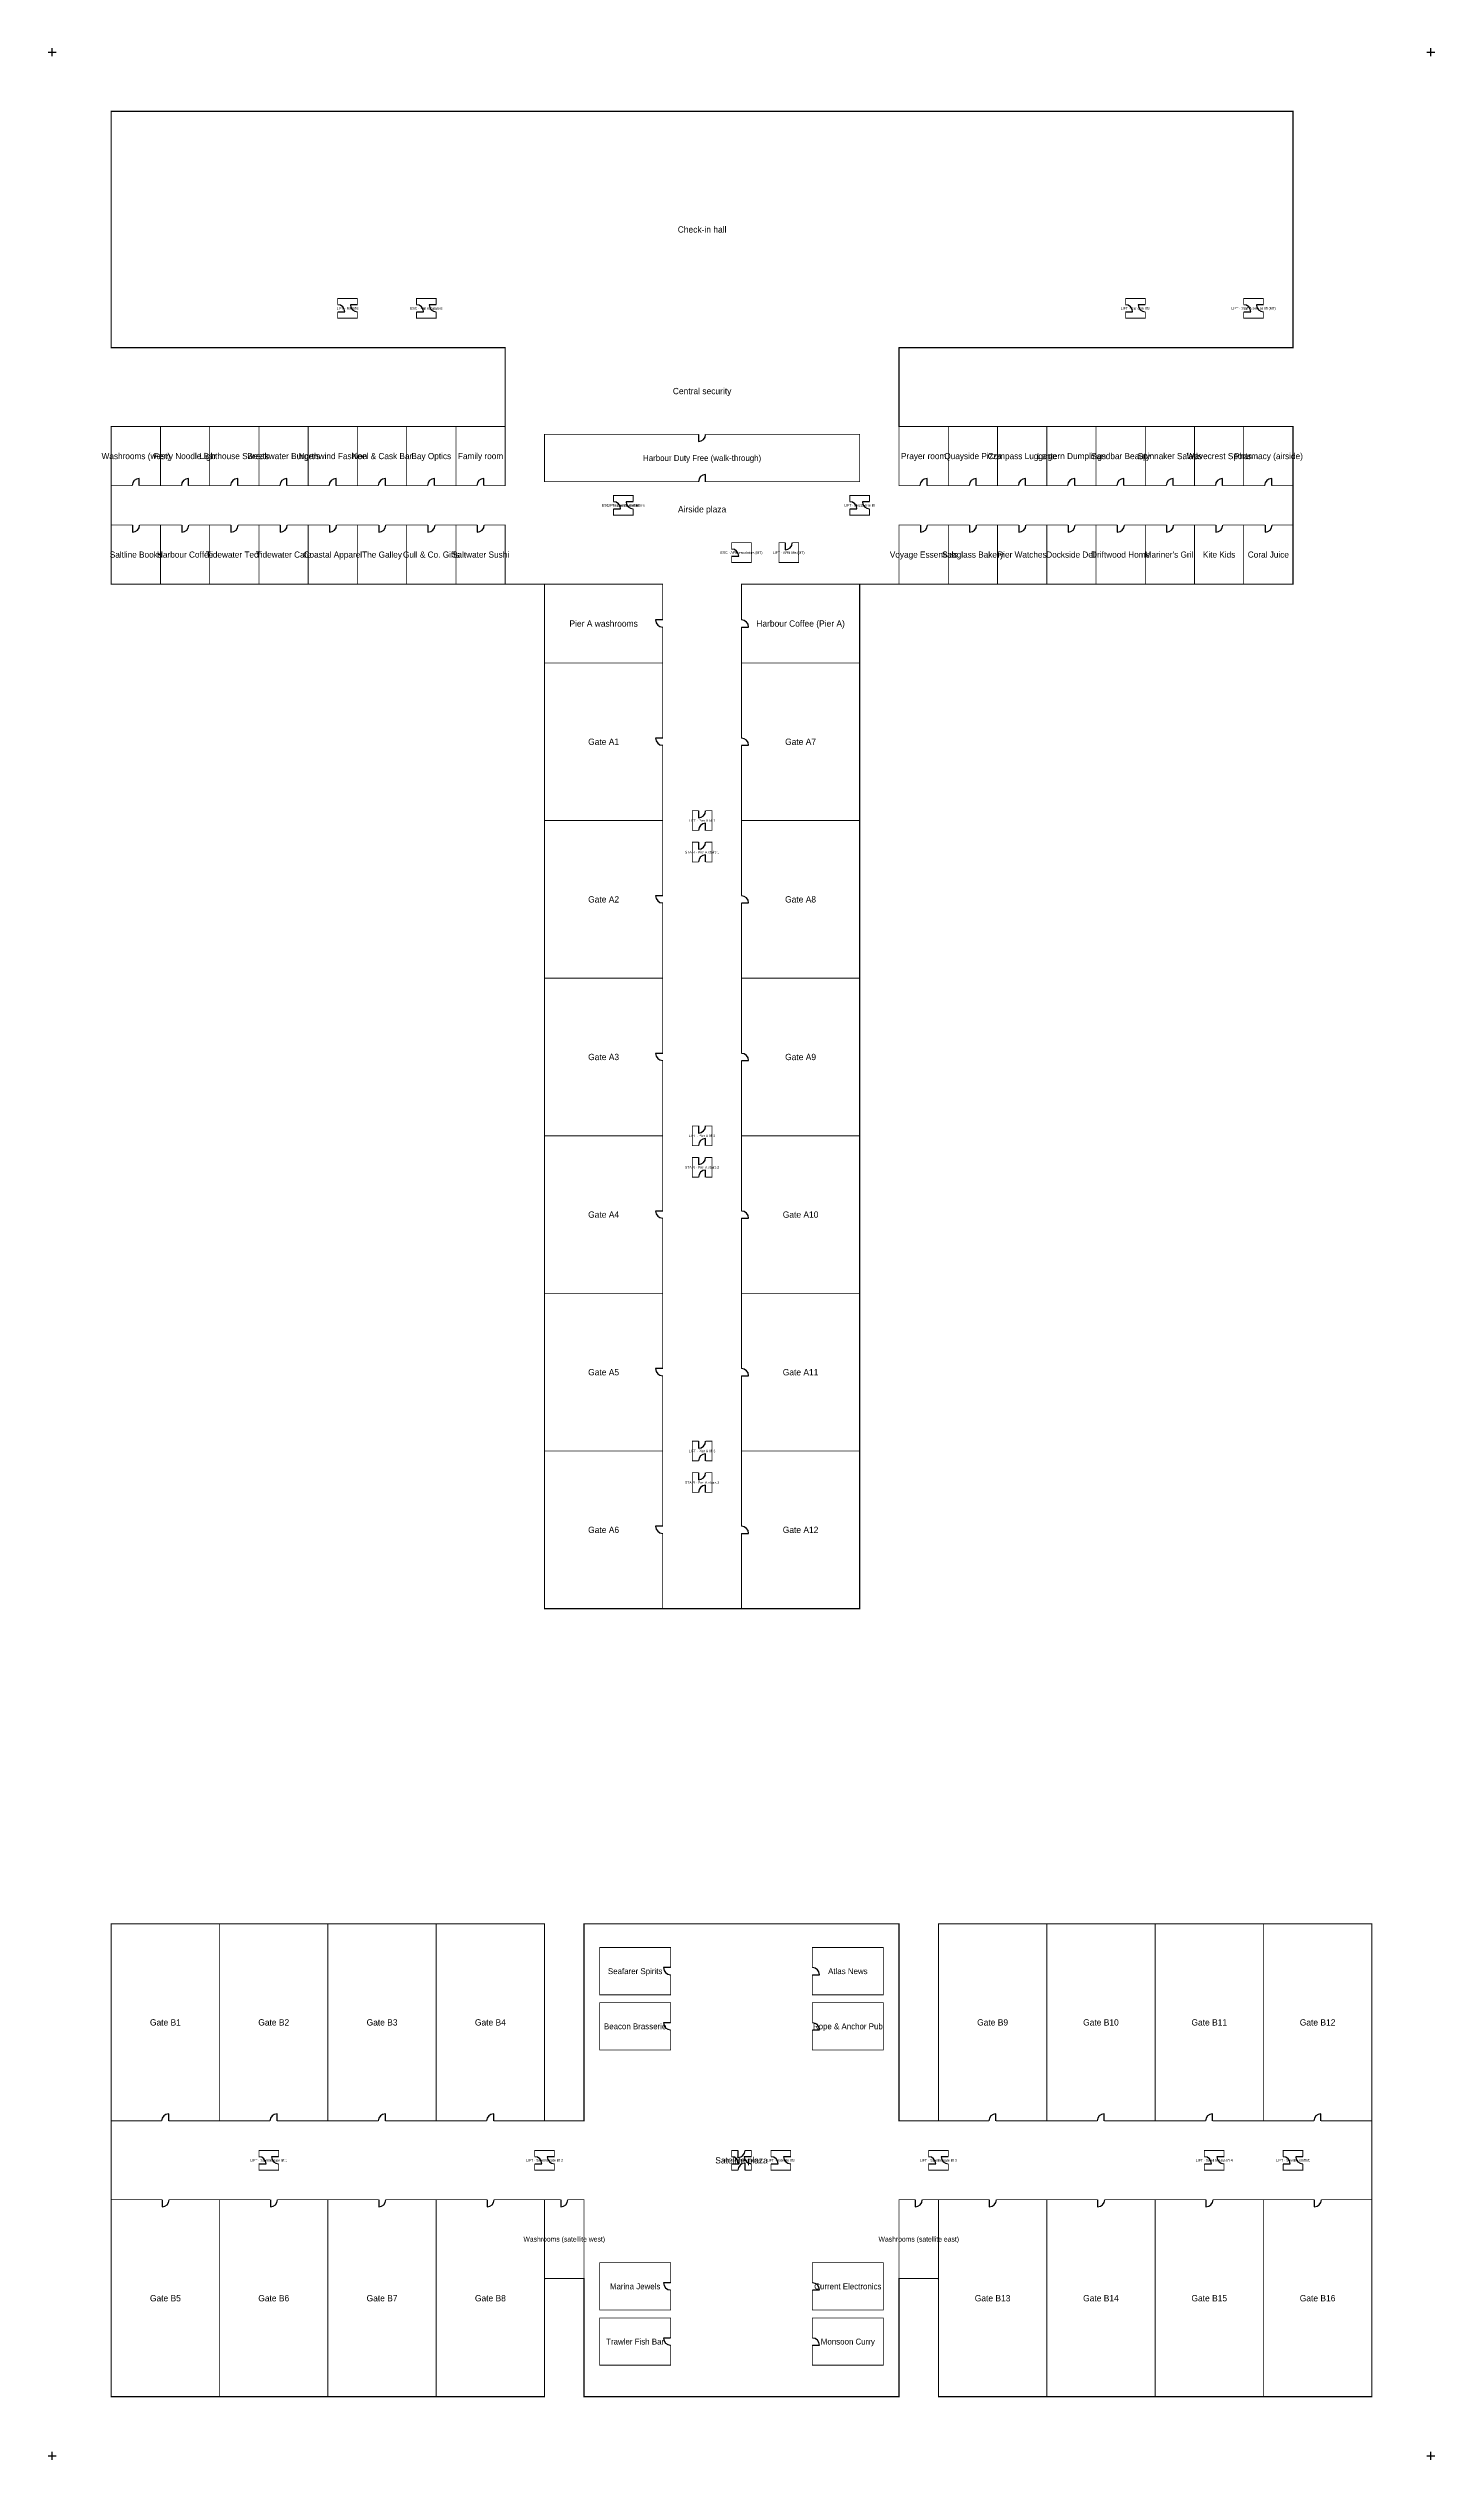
# Model space of a CAD drawing. Header units: metres. Extents: x -16 to 336, y -596 to 16.
import ezdxf
from ezdxf.enums import TextEntityAlignment as Align

# ---------------------------------------------------------------- set-up
doc = ezdxf.new("R2010")
doc.units = ezdxf.units.M
for name, color, linetype in [('A-DOOR', 3, 'Continuous'), ('A-REF', 1, 'Continuous'), ('A-TEXT', 2, 'Continuous'), ('A-WALL', 7, 'Continuous'), ('A-WALL-EXT', 7, 'Continuous')]:
    doc.layers.add(name, color=color, linetype=linetype)

msp = doc.modelspace()

# ---------------------------------------------------------------- linework, layer by layer
at = {"layer": 'A-DOOR'}
for p, q in [((57.5, -50.9), (59.3, -50.9)), ((62.5, -49.1), (60.7, -49.1)), ((77.5, -50.9), (79.3, -50.9)), ((82.5, -49.1), (80.7, -49.1)), ((257.5, -50.9), (259.3, -50.9)), ((262.5, -49.1), (260.7, -49.1)), ((287.5, -50.9), (289.3, -50.9)), ((292.5, -49.1), (290.7, -49.1)), ((149.1, -82), (149.1, -83.8)), ((7.1, -95), (7.1, -93.2)), ((19.6, -95), (19.6, -93.2)), ((32.1, -95), (32.1, -93.2)), ((44.6, -95), (44.6, -93.2)), ((57.1, -95), (57.1, -93.2)), ((69.6, -95), (69.6, -93.2)), ((82.1, -95), (82.1, -93.2)), ((94.6, -95), (94.6, -93.2)), ((150.9, -94), (150.9, -92.2)), ((207.1, -95), (207.1, -93.2)), ((219.6, -95), (219.6, -93.2)), ((232.1, -95), (232.1, -93.2)), ((244.6, -95), (244.6, -93.2)), ((257.1, -95), (257.1, -93.2)), ((269.6, -95), (269.6, -93.2)), ((282.1, -95), (282.1, -93.2)), ((294.6, -95), (294.6, -93.2)), ((127.5, -100.9), (129.3, -100.9)), ((127.5, -100.9), (129.3, -100.9)), ((132.5, -99.1), (130.7, -99.1)), ((132.5, -99.1), (130.7, -99.1)), ((187.5, -100.9), (189.3, -100.9)), ((192.5, -99.1), (190.7, -99.1)), ((5.4, -105), (5.4, -106.8)), ((17.9, -105), (17.9, -106.8)), ((30.4, -105), (30.4, -106.8)), ((42.9, -105), (42.9, -106.8)), ((55.4, -105), (55.4, -106.8)), ((67.9, -105), (67.9, -106.8)), ((80.4, -105), (80.4, -106.8)), ((92.9, -105), (92.9, -106.8)), ((171.1, -109.5), (171.1, -111.3)), ((205.4, -105), (205.4, -106.8)), ((217.9, -105), (217.9, -106.8)), ((230.4, -105), (230.4, -106.8)), ((242.9, -105), (242.9, -106.8)), ((255.4, -105), (255.4, -106.8)), ((267.9, -105), (267.9, -106.8)), ((280.4, -105), (280.4, -106.8)), ((292.9, -105), (292.9, -106.8)), ((157.5, -112.9), (159.3, -112.9)), ((140, -129.1), (138.2, -129.1)), ((160, -130.9), (161.8, -130.9)), ((140, -159.1), (138.2, -159.1)), ((160, -160.9), (161.8, -160.9)), ((149.1, -177.5), (149.1, -179.3)), ((150.9, -182.5), (150.9, -180.7)), ((149.1, -185.5), (149.1, -187.3)), ((150.9, -190.5), (150.9, -188.7)), ((140, -199.1), (138.2, -199.1)), ((160, -200.9), (161.8, -200.9)), ((140, -239.1), (138.2, -239.1)), ((160, -240.9), (161.8, -240.9)), ((149.1, -257.5), (149.1, -259.3)), ((150.9, -262.5), (150.9, -260.7)), ((149.1, -265.5), (149.1, -267.3)), ((150.9, -270.5), (150.9, -268.7)), ((140, -279.1), (138.2, -279.1)), ((160, -280.9), (161.8, -280.9)), ((140, -319.1), (138.2, -319.1)), ((160, -320.9), (161.8, -320.9)), ((149.1, -337.5), (149.1, -339.3)), ((150.9, -342.5), (150.9, -340.7)), ((149.1, -345.5), (149.1, -347.3)), ((150.9, -350.5), (150.9, -348.7)), ((140, -359.1), (138.2, -359.1)), ((160, -360.9), (161.8, -360.9)), ((142, -471.1), (140.2, -471.1)), ((178, -472.9), (179.8, -472.9)), ((142, -485.1), (140.2, -485.1)), ((178, -486.9), (179.8, -486.9)), ((14.6, -510), (14.6, -508.2)), ((42.1, -510), (42.1, -508.2)), ((69.6, -510), (69.6, -508.2)), ((97.1, -510), (97.1, -508.2)), ((224.6, -510), (224.6, -508.2)), ((252.1, -510), (252.1, -508.2)), ((279.6, -510), (279.6, -508.2)), ((307.1, -510), (307.1, -508.2)), ((42.5, -519.1), (40.7, -519.1)), ((112.5, -519.1), (110.7, -519.1)), ((159.1, -517.5), (159.1, -519.3)), ((162.5, -519.1), (160.7, -519.1)), ((172.5, -519.1), (170.7, -519.1)), ((212.5, -519.1), (210.7, -519.1)), ((282.5, -519.1), (280.7, -519.1)), ((302.5, -519.1), (300.7, -519.1)), ((37.5, -520.9), (39.3, -520.9)), ((107.5, -520.9), (109.3, -520.9)), ((157.5, -520.9), (159.3, -520.9)), ((160.9, -522.5), (160.9, -520.7)), ((167.5, -520.9), (169.3, -520.9)), ((207.5, -520.9), (209.3, -520.9)), ((277.5, -520.9), (279.3, -520.9)), ((297.5, -520.9), (299.3, -520.9)), ((12.9, -530), (12.9, -531.8)), ((40.4, -530), (40.4, -531.8)), ((67.9, -530), (67.9, -531.8)), ((95.4, -530), (95.4, -531.8)), ((114.1, -530), (114.1, -531.8)), ((204.1, -530), (204.1, -531.8)), ((222.9, -530), (222.9, -531.8)), ((250.4, -530), (250.4, -531.8)), ((277.9, -530), (277.9, -531.8)), ((305.4, -530), (305.4, -531.8)), ((142, -551.1), (140.2, -551.1)), ((178, -552.9), (179.8, -552.9)), ((142, -565.1), (140.2, -565.1)), ((178, -566.9), (179.8, -566.9))]:
    msp.add_line(p, q, dxfattribs=at)
for centre, start, end in [((57.5, -50.9), 0, 90), ((62.5, -49.1), 180, -90), ((77.5, -50.9), 0, 90), ((82.5, -49.1), 180, -90), ((257.5, -50.9), 0, 90), ((262.5, -49.1), 180, -90), ((287.5, -50.9), 0, 90), ((292.5, -49.1), 180, -90), ((149.1, -82), -90, 0), ((7.1, -95), 90, 180), ((19.6, -95), 90, 180), ((32.1, -95), 90, 180), ((44.6, -95), 90, 180), ((57.1, -95), 90, 180), ((69.6, -95), 90, 180), ((82.1, -95), 90, 180), ((94.6, -95), 90, 180), ((150.9, -94), 90, 180), ((207.1, -95), 90, 180), ((219.6, -95), 90, 180), ((232.1, -95), 90, 180), ((244.6, -95), 90, 180), ((257.1, -95), 90, 180), ((269.6, -95), 90, 180), ((282.1, -95), 90, 180), ((294.6, -95), 90, 180), ((127.5, -100.9), 0, 90), ((127.5, -100.9), 0, 90), ((132.5, -99.1), 180, -90), ((132.5, -99.1), 180, -90), ((187.5, -100.9), 0, 90), ((192.5, -99.1), 180, -90), ((5.4, -105), -90, 0), ((17.9, -105), -90, 0), ((30.4, -105), -90, 0), ((42.9, -105), -90, 0), ((55.4, -105), -90, 0), ((67.9, -105), -90, 0), ((80.4, -105), -90, 0), ((92.9, -105), -90, 0), ((171.1, -109.5), -90, 0), ((205.4, -105), -90, 0), ((217.9, -105), -90, 0), ((230.4, -105), -90, 0), ((242.9, -105), -90, 0), ((255.4, -105), -90, 0), ((267.9, -105), -90, 0), ((280.4, -105), -90, 0), ((292.9, -105), -90, 0), ((157.5, -112.9), 0, 90), ((140, -129.1), 180, -90), ((160, -130.9), 0, 90), ((140, -159.1), 180, -90), ((160, -160.9), 0, 90), ((149.1, -177.5), -90, 0), ((150.9, -182.5), 90, 180), ((149.1, -185.5), -90, 0), ((150.9, -190.5), 90, 180), ((140, -199.1), 180, -90), ((160, -200.9), 0, 90), ((140, -239.1), 180, -90), ((160, -240.9), 0, 90), ((149.1, -257.5), -90, 0), ((150.9, -262.5), 90, 180), ((149.1, -265.5), -90, 0), ((150.9, -270.5), 90, 180), ((140, -279.1), 180, -90), ((160, -280.9), 0, 90), ((140, -319.1), 180, -90), ((160, -320.9), 0, 90), ((149.1, -337.5), -90, 0), ((150.9, -342.5), 90, 180), ((149.1, -345.5), -90, 0), ((150.9, -350.5), 90, 180), ((140, -359.1), 180, -90), ((160, -360.9), 0, 90), ((142, -471.1), 180, -90), ((178, -472.9), 0, 90), ((142, -485.1), 180, -90), ((178, -486.9), 0, 90), ((14.6, -510), 90, 180), ((42.1, -510), 90, 180), ((69.6, -510), 90, 180), ((97.1, -510), 90, 180), ((224.6, -510), 90, 180), ((252.1, -510), 90, 180), ((279.6, -510), 90, 180), ((307.1, -510), 90, 180), ((37.5, -520.9), 0, 90), ((42.5, -519.1), 180, -90), ((107.5, -520.9), 0, 90), ((112.5, -519.1), 180, -90), ((157.5, -520.9), 0, 90), ((159.1, -517.5), -90, 0), ((162.5, -519.1), 180, -90), ((167.5, -520.9), 0, 90), ((172.5, -519.1), 180, -90), ((207.5, -520.9), 0, 90), ((212.5, -519.1), 180, -90), ((277.5, -520.9), 0, 90), ((282.5, -519.1), 180, -90), ((297.5, -520.9), 0, 90), ((302.5, -519.1), 180, -90), ((160.9, -522.5), 90, 180), ((12.9, -530), -90, 0), ((40.4, -530), -90, 0), ((67.9, -530), -90, 0), ((95.4, -530), -90, 0), ((114.1, -530), -90, 0), ((204.1, -530), -90, 0), ((222.9, -530), -90, 0), ((250.4, -530), -90, 0), ((277.9, -530), -90, 0), ((305.4, -530), -90, 0), ((142, -551.1), 180, -90), ((178, -552.9), 0, 90), ((142, -565.1), 180, -90), ((178, -566.9), 0, 90)]:
    msp.add_arc(centre, 1.8, start, end, dxfattribs=at)
at = {"layer": 'A-REF'}
for p, q in [((-16, 15), (-14, 15)), ((-15, 14), (-15, 16)), ((334, 15), (336, 15)), ((335, 14), (335, 16)), ((-16, -595), (-14, -595)), ((-15, -596), (-15, -594)), ((334, -595), (336, -595)), ((335, -596), (335, -594))]:
    msp.add_line(p, q, dxfattribs=at)
at = {"layer": 'A-WALL', "const_width": 0.2}
for points in [[(57.5, -49.1), (57.5, -47.5), (62.5, -47.5), (62.5, -49.1)], [(77.5, -49.1), (77.5, -47.5), (82.5, -47.5), (82.5, -49.1)], [(257.5, -49.1), (257.5, -47.5), (262.5, -47.5), (262.5, -49.1)], [(287.5, -49.1), (287.5, -47.5), (292.5, -47.5), (292.5, -49.1)], [(62.5, -50.9), (62.5, -52.5), (57.5, -52.5), (57.5, -50.9)], [(82.5, -50.9), (82.5, -52.5), (77.5, -52.5), (77.5, -50.9)], [(262.5, -50.9), (262.5, -52.5), (257.5, -52.5), (257.5, -50.9)], [(292.5, -50.9), (292.5, -52.5), (287.5, -52.5), (287.5, -50.9)], [(5.3, -95), (0, -95), (0, -80), (12.5, -80), (12.5, -95), (7.1, -95)], [(17.8, -95), (12.5, -95), (12.5, -80), (25, -80), (25, -95), (19.6, -95)], [(30.3, -95), (25, -95), (25, -80), (37.5, -80), (37.5, -95), (32.1, -95)], [(42.8, -95), (37.5, -95), (37.5, -80), (50, -80), (50, -95), (44.6, -95)], [(55.3, -95), (50, -95), (50, -80), (62.5, -80), (62.5, -95), (57.1, -95)], [(67.8, -95), (62.5, -95), (62.5, -80), (75, -80), (75, -95), (69.6, -95)], [(80.3, -95), (75, -95), (75, -80), (87.5, -80), (87.5, -95), (82.1, -95)], [(92.8, -95), (87.5, -95), (87.5, -80), (100, -80), (100, -95), (94.6, -95)], [(149.1, -94), (110, -94), (110, -82), (149.1, -82)], [(150.9, -82), (190, -82), (190, -94), (150.9, -94)], [(205.3, -95), (200, -95), (200, -80), (212.5, -80), (212.5, -95), (207.1, -95)], [(217.8, -95), (212.5, -95), (212.5, -80), (225, -80), (225, -95), (219.6, -95)], [(230.3, -95), (225, -95), (225, -80), (237.5, -80), (237.5, -95), (232.1, -95)], [(242.8, -95), (237.5, -95), (237.5, -80), (250, -80), (250, -95), (244.6, -95)], [(255.3, -95), (250, -95), (250, -80), (262.5, -80), (262.5, -95), (257.1, -95)], [(267.8, -95), (262.5, -95), (262.5, -80), (275, -80), (275, -95), (269.6, -95)], [(280.3, -95), (275, -95), (275, -80), (287.5, -80), (287.5, -95), (282.1, -95)], [(292.8, -95), (287.5, -95), (287.5, -80), (300, -80), (300, -95), (294.6, -95)], [(127.5, -99.1), (127.5, -97.5), (132.5, -97.5), (132.5, -99.1)], [(127.5, -99.1), (127.5, -97.5), (132.5, -97.5), (132.5, -99.1)], [(187.5, -99.1), (187.5, -97.5), (192.5, -97.5), (192.5, -99.1)], [(132.5, -100.9), (132.5, -102.5), (127.5, -102.5), (127.5, -100.9)], [(132.5, -100.9), (132.5, -102.5), (127.5, -102.5), (127.5, -100.9)], [(192.5, -100.9), (192.5, -102.5), (187.5, -102.5), (187.5, -100.9)], [(7.2, -105), (12.5, -105), (12.5, -120), (0, -120), (0, -105), (5.4, -105)], [(19.7, -105), (25, -105), (25, -120), (12.5, -120), (12.5, -105), (17.9, -105)], [(32.2, -105), (37.5, -105), (37.5, -120), (25, -120), (25, -105), (30.4, -105)], [(44.7, -105), (50, -105), (50, -120), (37.5, -120), (37.5, -105), (42.9, -105)], [(57.2, -105), (62.5, -105), (62.5, -120), (50, -120), (50, -105), (55.4, -105)], [(69.7, -105), (75, -105), (75, -120), (62.5, -120), (62.5, -105), (67.9, -105)], [(82.2, -105), (87.5, -105), (87.5, -120), (75, -120), (75, -105), (80.4, -105)], [(94.7, -105), (100, -105), (100, -120), (87.5, -120), (87.5, -105), (92.9, -105)], [(157.5, -111.1), (157.5, -109.5), (162.5, -109.5), (162.5, -114.5), (157.5, -114.5), (157.5, -112.9)], [(172.9, -109.5), (174.5, -109.5), (174.5, -114.5), (169.5, -114.5), (169.5, -109.5), (171.1, -109.5)], [(207.2, -105), (212.5, -105), (212.5, -120), (200, -120), (200, -105), (205.4, -105)], [(219.7, -105), (225, -105), (225, -120), (212.5, -120), (212.5, -105), (217.9, -105)], [(232.2, -105), (237.5, -105), (237.5, -120), (225, -120), (225, -105), (230.4, -105)], [(244.7, -105), (250, -105), (250, -120), (237.5, -120), (237.5, -105), (242.9, -105)], [(257.2, -105), (262.5, -105), (262.5, -120), (250, -120), (250, -105), (255.4, -105)], [(269.7, -105), (275, -105), (275, -120), (262.5, -120), (262.5, -105), (267.9, -105)], [(282.2, -105), (287.5, -105), (287.5, -120), (275, -120), (275, -105), (280.4, -105)], [(294.7, -105), (300, -105), (300, -120), (287.5, -120), (287.5, -105), (292.9, -105)], [(140, -130.9), (140, -140), (110, -140), (110, -120), (140, -120), (140, -129.1)], [(160, -129.1), (160, -120), (190, -120), (190, -140), (160, -140), (160, -130.9)], [(140, -160.9), (140, -180), (110, -180), (110, -140), (140, -140), (140, -159.1)], [(160, -159.1), (160, -140), (190, -140), (190, -180), (160, -180), (160, -160.9)], [(149.1, -182.5), (147.5, -182.5), (147.5, -177.5), (149.1, -177.5)], [(150.9, -177.5), (152.5, -177.5), (152.5, -182.5), (150.9, -182.5)], [(140, -200.9), (140, -220), (110, -220), (110, -180), (140, -180), (140, -199.1)], [(160, -199.1), (160, -180), (190, -180), (190, -220), (160, -220), (160, -200.9)], [(149.1, -190.5), (147.5, -190.5), (147.5, -185.5), (149.1, -185.5)], [(150.9, -185.5), (152.5, -185.5), (152.5, -190.5), (150.9, -190.5)], [(140, -240.9), (140, -260), (110, -260), (110, -220), (140, -220), (140, -239.1)], [(160, -239.1), (160, -220), (190, -220), (190, -260), (160, -260), (160, -240.9)], [(140, -280.9), (140, -300), (110, -300), (110, -260), (140, -260), (140, -279.1)], [(149.1, -262.5), (147.5, -262.5), (147.5, -257.5), (149.1, -257.5)], [(150.9, -257.5), (152.5, -257.5), (152.5, -262.5), (150.9, -262.5)], [(160, -279.1), (160, -260), (190, -260), (190, -300), (160, -300), (160, -280.9)], [(149.1, -270.5), (147.5, -270.5), (147.5, -265.5), (149.1, -265.5)], [(150.9, -265.5), (152.5, -265.5), (152.5, -270.5), (150.9, -270.5)], [(140, -320.9), (140, -340), (110, -340), (110, -300), (140, -300), (140, -319.1)], [(160, -319.1), (160, -300), (190, -300), (190, -340), (160, -340), (160, -320.9)], [(140, -360.9), (140, -380), (110, -380), (110, -340), (140, -340), (140, -359.1)], [(149.1, -342.5), (147.5, -342.5), (147.5, -337.5), (149.1, -337.5)], [(150.9, -337.5), (152.5, -337.5), (152.5, -342.5), (150.9, -342.5)], [(160, -359.1), (160, -340), (190, -340), (190, -380), (160, -380), (160, -360.9)], [(149.1, -350.5), (147.5, -350.5), (147.5, -345.5), (149.1, -345.5)], [(150.9, -345.5), (152.5, -345.5), (152.5, -350.5), (150.9, -350.5)], [(12.8, -510), (0, -510), (0, -460), (27.5, -460), (27.5, -510), (14.6, -510)], [(40.3, -510), (27.5, -510), (27.5, -460), (55, -460), (55, -510), (42.1, -510)], [(67.8, -510), (55, -510), (55, -460), (82.5, -460), (82.5, -510), (69.6, -510)], [(95.3, -510), (82.5, -510), (82.5, -460), (110, -460), (110, -510), (97.1, -510)], [(222.8, -510), (210, -510), (210, -460), (237.5, -460), (237.5, -510), (224.6, -510)], [(250.3, -510), (237.5, -510), (237.5, -460), (265, -460), (265, -510), (252.1, -510)], [(277.8, -510), (265, -510), (265, -460), (292.5, -460), (292.5, -510), (279.6, -510)], [(305.3, -510), (292.5, -510), (292.5, -460), (320, -460), (320, -510), (307.1, -510)], [(142, -472.9), (142, -478), (124, -478), (124, -466), (142, -466), (142, -471.1)], [(178, -471.1), (178, -466), (196, -466), (196, -478), (178, -478), (178, -472.9)], [(142, -486.9), (142, -492), (124, -492), (124, -480), (142, -480), (142, -485.1)], [(178, -485.1), (178, -480), (196, -480), (196, -492), (178, -492), (178, -486.9)], [(37.5, -519.1), (37.5, -517.5), (42.5, -517.5), (42.5, -519.1)], [(107.5, -519.1), (107.5, -517.5), (112.5, -517.5), (112.5, -519.1)], [(157.5, -519.1), (157.5, -517.5), (159.1, -517.5)], [(160.9, -517.5), (162.5, -517.5), (162.5, -519.1)], [(167.5, -519.1), (167.5, -517.5), (172.5, -517.5), (172.5, -519.1)], [(207.5, -519.1), (207.5, -517.5), (212.5, -517.5), (212.5, -519.1)], [(277.5, -519.1), (277.5, -517.5), (282.5, -517.5), (282.5, -519.1)], [(297.5, -519.1), (297.5, -517.5), (302.5, -517.5), (302.5, -519.1)], [(42.5, -520.9), (42.5, -522.5), (37.5, -522.5), (37.5, -520.9)], [(112.5, -520.9), (112.5, -522.5), (107.5, -522.5), (107.5, -520.9)], [(159.1, -522.5), (157.5, -522.5), (157.5, -520.9)], [(162.5, -520.9), (162.5, -522.5), (160.9, -522.5)], [(172.5, -520.9), (172.5, -522.5), (167.5, -522.5), (167.5, -520.9)], [(212.5, -520.9), (212.5, -522.5), (207.5, -522.5), (207.5, -520.9)], [(282.5, -520.9), (282.5, -522.5), (277.5, -522.5), (277.5, -520.9)], [(302.5, -520.9), (302.5, -522.5), (297.5, -522.5), (297.5, -520.9)], [(14.7, -530), (27.5, -530), (27.5, -580), (0, -580), (0, -530), (12.9, -530)], [(42.2, -530), (55, -530), (55, -580), (27.5, -580), (27.5, -530), (40.4, -530)], [(69.7, -530), (82.5, -530), (82.5, -580), (55, -580), (55, -530), (67.9, -530)], [(97.2, -530), (110, -530), (110, -580), (82.5, -580), (82.5, -530), (95.4, -530)], [(115.9, -530), (120, -530), (120, -550), (110, -550), (110, -530), (114.1, -530)], [(205.9, -530), (210, -530), (210, -550), (200, -550), (200, -530), (204.1, -530)], [(224.7, -530), (237.5, -530), (237.5, -580), (210, -580), (210, -530), (222.9, -530)], [(252.2, -530), (265, -530), (265, -580), (237.5, -580), (237.5, -530), (250.4, -530)], [(279.7, -530), (292.5, -530), (292.5, -580), (265, -580), (265, -530), (277.9, -530)], [(307.2, -530), (320, -530), (320, -580), (292.5, -580), (292.5, -530), (305.4, -530)], [(142, -552.9), (142, -558), (124, -558), (124, -546), (142, -546), (142, -551.1)], [(178, -551.1), (178, -546), (196, -546), (196, -558), (178, -558), (178, -552.9)], [(142, -566.9), (142, -572), (124, -572), (124, -560), (142, -560), (142, -565.1)], [(178, -565.1), (178, -560), (196, -560), (196, -572), (178, -572), (178, -566.9)]]:
    msp.add_lwpolyline(points, dxfattribs=at)
at = {"layer": 'A-WALL-EXT', "const_width": 0.3}
for points in [[(0, -120), (0, -120), (109.95, -120), (109.95, -120), (109.96, -120), (109.96, -120), (109.97, -120), (109.97, -120.01), (109.98, -120.01), (109.98, -120.01), (109.99, -120.01), (109.99, -120.02), (109.99, -120.02), (109.99, -120.03), (110, -120.03), (110, -120.04), (110, -120.04), (110, -120.05), (110, -120.05), (110, -380), (110, -380), (110, -380), (190, -380), (190, -380), (190, -380), (190, -120.05), (190, -120.05), (190, -120.04), (190, -120.04), (190, -120.03), (190.01, -120.03), (190.01, -120.02), (190.01, -120.02), (190.01, -120.01), (190.02, -120.01), (190.02, -120.01), (190.03, -120.01), (190.03, -120), (190.04, -120), (190.04, -120), (190.05, -120), (190.05, -120), (300, -120), (300, -120), (300, -120), (300, -80), (300, -80), (300, -80), (200.05, -80), (200.05, -80), (200.04, -80), (200.04, -80), (200.03, -80), (200.03, -79.99), (200.02, -79.99), (200.02, -79.99), (200.01, -79.99), (200.01, -79.98), (200.01, -79.98), (200.01, -79.97), (200, -79.97), (200, -79.96), (200, -79.96), (200, -79.95), (200, -79.95), (200, -60.05), (200, -60.05), (200, -60.04), (200, -60.04), (200, -60.03), (200.01, -60.03), (200.01, -60.02), (200.01, -60.02), (200.01, -60.01), (200.02, -60.01), (200.02, -60.01), (200.03, -60.01), (200.03, -60), (200.04, -60), (200.04, -60), (200.05, -60), (200.05, -60), (300, -60), (300, -60), (300, -60), (300, 0), (300, 0), (300, 0), (0, 0), (0, 0), (0, 0), (0, -60), (0, -60), (0, -60), (99.95, -60), (99.95, -60), (99.96, -60), (99.96, -60), (99.97, -60), (99.97, -60.01), (99.98, -60.01), (99.98, -60.01), (99.99, -60.01), (99.99, -60.02), (99.99, -60.02), (99.99, -60.03), (100, -60.03), (100, -60.04), (100, -60.04), (100, -60.05), (100, -60.05), (100, -79.95), (100, -79.95), (100, -79.96), (100, -79.96), (100, -79.97), (99.99, -79.97), (99.99, -79.98), (99.99, -79.98), (99.99, -79.99), (99.98, -79.99), (99.98, -79.99), (99.97, -79.99), (99.97, -80), (99.96, -80), (99.96, -80), (99.95, -80), (99.95, -80), (0, -80), (0, -80), (0, -80), (0, -120), (0, -120)], [(0, -460), (0, -460), (0, -580), (0, -580), (0, -580), (110, -580), (110, -580), (110, -580), (110, -550.05), (110, -550.05), (110, -550.04), (110, -550.04), (110, -550.03), (110.01, -550.03), (110.01, -550.02), (110.01, -550.02), (110.01, -550.01), (110.02, -550.01), (110.02, -550.01), (110.03, -550.01), (110.03, -550), (110.04, -550), (110.04, -550), (110.05, -550), (110.05, -550), (119.95, -550), (119.95, -550), (119.96, -550), (119.96, -550), (119.97, -550), (119.97, -550.01), (119.98, -550.01), (119.98, -550.01), (119.99, -550.01), (119.99, -550.02), (119.99, -550.02), (119.99, -550.03), (120, -550.03), (120, -550.04), (120, -550.04), (120, -550.05), (120, -550.05), (120, -580), (120, -580), (120, -580), (200, -580), (200, -580), (200, -580), (200, -550.05), (200, -550.05), (200, -550.04), (200, -550.04), (200, -550.03), (200.01, -550.03), (200.01, -550.02), (200.01, -550.02), (200.01, -550.01), (200.02, -550.01), (200.02, -550.01), (200.03, -550.01), (200.03, -550), (200.04, -550), (200.04, -550), (200.05, -550), (200.05, -550), (209.95, -550), (209.95, -550), (209.96, -550), (209.96, -550), (209.97, -550), (209.97, -550.01), (209.98, -550.01), (209.98, -550.01), (209.99, -550.01), (209.99, -550.02), (209.99, -550.02), (209.99, -550.03), (210, -550.03), (210, -550.04), (210, -550.04), (210, -550.05), (210, -550.05), (210, -580), (210, -580), (210, -580), (320, -580), (320, -580), (320, -580), (320, -460), (320, -460), (320, -460), (210, -460), (210, -460), (210, -460), (210, -509.95), (210, -509.95), (210, -509.96), (210, -509.96), (210, -509.97), (209.99, -509.97), (209.99, -509.98), (209.99, -509.98), (209.99, -509.99), (209.98, -509.99), (209.98, -509.99), (209.97, -509.99), (209.97, -510), (209.96, -510), (209.96, -510), (209.95, -510), (209.95, -510), (200.05, -510), (200.05, -510), (200.04, -510), (200.04, -510), (200.03, -510), (200.03, -509.99), (200.02, -509.99), (200.02, -509.99), (200.01, -509.99), (200.01, -509.98), (200.01, -509.98), (200.01, -509.97), (200, -509.97), (200, -509.96), (200, -509.96), (200, -509.95), (200, -509.95), (200, -460), (200, -460), (200, -460), (120, -460), (120, -460), (120, -460), (120, -509.95), (120, -509.95), (120, -509.96), (120, -509.96), (120, -509.97), (119.99, -509.97), (119.99, -509.98), (119.99, -509.98), (119.99, -509.99), (119.98, -509.99), (119.98, -509.99), (119.97, -509.99), (119.97, -510), (119.96, -510), (119.96, -510), (119.95, -510), (119.95, -510), (110.05, -510), (110.05, -510), (110.04, -510), (110.04, -510), (110.03, -510), (110.03, -509.99), (110.02, -509.99), (110.02, -509.99), (110.01, -509.99), (110.01, -509.98), (110.01, -509.98), (110.01, -509.97), (110, -509.97), (110, -509.96), (110, -509.96), (110, -509.95), (110, -509.95), (110, -460), (110, -460), (110, -460), (0, -460), (0, -460)]]:
    msp.add_lwpolyline(points, close=True, dxfattribs=at)

# ---------------------------------------------------------------- texts
at = {"layer": 'A-TEXT'}
for s, height, p in [('Check-in hall', 1.6, (150, -30)), ('LIFT · Rail lifts', 0.625, (60, -50)), ('ESC · Rail escalators', 0.625, (80, -50)), ('LIFT · Car park lifts', 0.625, (260, -50)), ('LIFT · Staff & service lift (MT)', 0.625, (290, -50)), ('Central security', 1.6, (150, -71)), ('Washrooms (west)', 1.5625, (6.25, -87.5)), ('Ferry Noodle Bar', 1.5625, (18.75, -87.5)), ('Lighthouse Sweets', 1.5625, (31.25, -87.5)), ('Breakwater Burgers', 1.5625, (43.75, -87.5)), ('Northwind Fashion', 1.5625, (56.25, -87.5)), ('Keel & Cask Bar', 1.5625, (68.75, -87.5)), ('Bay Optics', 1.562, (81.25, -87.5)), ('Family room', 1.5625, (93.75, -87.5)), ('Harbour Duty Free (walk-through)', 1.5, (150, -88)), ('Prayer room', 1.5625, (206.25, -87.5)), ('Quayside Pizza', 1.5625, (218.75, -87.5)), ('Compass Luggage', 1.5625, (231.25, -87.5)), ('Lantern Dumplings', 1.5625, (243.75, -87.5)), ('Sandbar Beauty', 1.5625, (256.25, -87.5)), ('Spinnaker Salads', 1.5625, (268.75, -87.5)), ('Wavecrest Sports', 1.5625, (281.25, -87.5)), ('Pharmacy (airside)', 1.5625, (293.75, -87.5)), ('ESC · Mezzanine escalators', 0.625, (130, -100)), ('LIFT · Airside staff lift', 0.625, (130, -100)), ('Airside plaza', 1.6, (150, -101)), ('LIFT · Mezzanine lift', 0.625, (190, -100)), ('Saltline Books', 1.5625, (6.25, -112.5)), ('Harbour Coffee', 1.5625, (18.75, -112.5)), ('Tidewater Tech', 1.5625, (31.25, -112.5)), ('Tidewater Cafe', 1.5625, (43.75, -112.5)), ('Coastal Apparel', 1.5625, (56.25, -112.5)), ('The Galley', 1.562, (68.75, -112.5)), ('Gull & Co. Gifts', 1.5625, (81.25, -112.5)), ('Saltwater Sushi', 1.5625, (93.75, -112.5)), ('ESC · APM escalators (MT)', 0.625, (160, -112)), ('LIFT · APM lifts (MT)', 0.625, (172, -112)), ('Voyage Essentials', 1.5625, (206.25, -112.5)), ('Seaglass Bakery', 1.5625, (218.75, -112.5)), ('Pier Watches', 1.5625, (231.25, -112.5)), ('Dockside Deli', 1.5625, (243.75, -112.5)), ('Driftwood Home', 1.5625, (256.25, -112.5)), ("Mariner's Grill", 1.5625, (268.75, -112.5)), ('Kite Kids', 1.562, (281.25, -112.5)), ('Coral Juice', 1.5625, (293.75, -112.5)), ('Pier A washrooms', 1.6, (125, -130)), ('Harbour Coffee (Pier A)', 1.6, (175, -130)), ('Gate A1', 1.6, (125, -160)), ('Gate A7', 1.6, (175, -160)), ('LIFT · Pier A lift 1', 0.625, (150, -180)), ('STAIR · Pier A stairs 1', 0.625, (150, -188)), ('Gate A2', 1.6, (125, -200)), ('Gate A8', 1.6, (175, -200)), ('Gate A3', 1.6, (125, -240)), ('Gate A9', 1.6, (175, -240)), ('LIFT · Pier A lift 2', 0.625, (150, -260)), ('STAIR · Pier A stairs 2', 0.625, (150, -268)), ('Gate A4', 1.6, (125, -280)), ('Gate A10', 1.6, (175, -280)), ('Gate A5', 1.6, (125, -320)), ('Gate A11', 1.6, (175, -320)), ('LIFT · Pier A lift 3', 0.625, (150, -340)), ('STAIR · Pier A stairs 3', 0.625, (150, -348)), ('Gate A6', 1.6, (125, -360)), ('Gate A12', 1.6, (175, -360)), ('Seafarer Spirits', 1.5, (133, -472)), ('Atlas News', 1.5, (187, -472)), ('Gate B1', 1.6, (13.75, -485)), ('Gate B2', 1.6, (41.25, -485)), ('Gate B3', 1.6, (68.75, -485)), ('Gate B4', 1.6, (96.25, -485)), ('Beacon Brasserie', 1.5, (133, -486)), ('Rope & Anchor Pub', 1.5, (187, -486)), ('Gate B9', 1.6, (223.75, -485)), ('Gate B10', 1.6, (251.25, -485)), ('Gate B11', 1.6, (278.75, -485)), ('Gate B12', 1.6, (306.25, -485)), ('LIFT · Satellite gate lift 1', 0.625, (40, -520)), ('LIFT · Satellite gate lift 2', 0.625, (110, -520)), ('Satellite plaza', 1.6, (160, -520)), ('ESC · Satellite escalators', 0.625, (160, -520)), ('LIFT · Satellite lifts', 0.625, (170, -520)), ('LIFT · Satellite gate lift 3', 0.625, (210, -520)), ('LIFT · Satellite gate lift 4', 0.625, (280, -520)), ('LIFT · Satellite staff lift', 0.625, (300, -520)), ('Washrooms (satellite west)', 1.25, (115, -540)), ('Washrooms (satellite east)', 1.25, (205, -540)), ('Gate B5', 1.6, (13.75, -555)), ('Gate B6', 1.6, (41.25, -555)), ('Gate B7', 1.6, (68.75, -555)), ('Gate B8', 1.6, (96.25, -555)), ('Marina Jewels', 1.5, (133, -552)), ('Current Electronics', 1.5, (187, -552)), ('Gate B13', 1.6, (223.75, -555)), ('Gate B14', 1.6, (251.25, -555)), ('Gate B15', 1.6, (278.75, -555)), ('Gate B16', 1.6, (306.25, -555)), ('Trawler Fish Bar', 1.5, (133, -566)), ('Monsoon Curry', 1.5, (187, -566))]:
    msp.add_text(s, height=height, dxfattribs=at).set_placement(p, align=Align.MIDDLE_CENTER)

doc.saveas('drawing.dxf')
